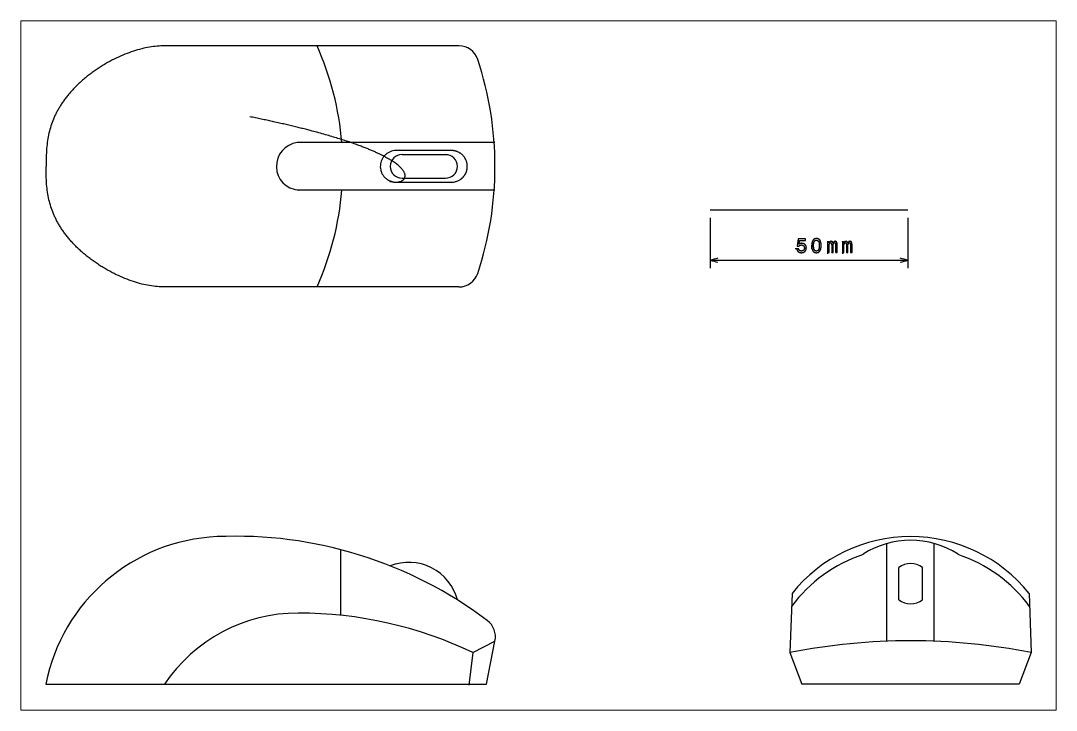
# Paper-space layout 'Sheet 1' of a CAD drawing. Header units: millimetres. Extents: x 17 to 279, y 12 to 186.
# The model-space entities are those that its viewports show. They can reach past a viewport. Long polylines and large blocks are cut down to what shows.
import ezdxf

# ---------------------------------------------------------------- set-up
doc = ezdxf.new("R2010")
doc.units = ezdxf.units.MM
doc.layers.get('0').update_dxf_attribs({"linetype": 'CONTINUOUS'})
doc.layers.add('1', color=7, linetype='CONTINUOUS', true_color=0xffffff)

# ---------------------------------------------------------------- blocks, each defined once
blk = doc.blocks.new('MOUSE_OUTLINE_DXF')
at = {"layer": '1', "color": 7, "linetype": 'CONTINUOUS'}
for p, q in [((127.382629, 183.977356), (52.913284, 183.977356)), ((190.913284, 142.477356), (240.913284, 142.477356)), ((190.913284, 140.477356), (190.913284, 127.721115)), ((240.913284, 140.477356), (240.913284, 127.721115)), ((190.913284, 129.721115), (240.913284, 129.721115)), ((127.382629, 122.977356), (52.913284, 122.977356)), ((97.413284, 56.532608), (97.413284, 39.920563)), ((211.602753, 45.448765), (211.079956, 30.477358)), ((271.557129, 45.448765), (272.079956, 30.477358)), ((130.913284, 30.477358), (136.488785, 33.374931)), ((134.330826, 22.477358), (136.488785, 33.374931)), ((130.913284, 30.477358), (129.916931, 22.230106)), ((211.079956, 30.477358), (214.079956, 22.477358)), ((272.079956, 30.477358), (269.079956, 22.477358)), ((22.913284, 22.477358), (134.330826, 22.477358)), ((269.079956, 22.477358), (214.079956, 22.477358))]:
    blk.add_line(p, q, dxfattribs=at)
at = {"layer": '1', "color": 172, "linetype": 'CONTINUOUS'}
for p, q in [((136.493927, 159.477363), (86.493927, 159.477363)), ((112.993927, 156.477363), (124.672584, 156.477363)), ((112.993927, 150.477363), (123.993927, 150.477363)), ((136.493927, 147.477363), (86.493927, 147.477363)), ((235.579959, 33.477356), (235.579959, 58.06142)), ((247.579959, 33.477356), (247.579959, 58.061419)), ((238.579959, 43.837168), (238.579959, 52.000109)), ((244.579959, 43.837168), (244.579959, 52.000109))]:
    blk.add_line(p, q, dxfattribs=at)
for centre, radius, start, end in [((23.277058, 153.477356), 74.72476964231831, 4.605508, 24.089585), ((87.228602, 153.502356), 6.02000433461592, 97.009794, 266.002213), ((112.993927, 153.477363), 3, 90, 270), ((123.993927, 153.477363), 3, 270, 90), ((23.277058, 153.477356), 74.72476964231831, 335.910415, 355.394502), ((114.68473, 40.594156), 12.71848478433794, 14.574917, 111.642725), ((241.579959, 48.000109), 4.999999999999926, 53.130102, 126.869898), ((241.579959, 47.837168), 4.999999999999983, 233.130102, 306.869898)]:
    blk.add_arc(centre, radius, start, end, dxfattribs=at)
at = {"layer": '1', "color": 7, "linetype": 'CONTINUOUS'}
for centre, radius, start, end in [((127.382629, 178.977356), 4.999999999999995, 18.317692, 90.000003), ((50.357536, 153.477356), 86.136391, 341.682317, 18.317692), ((127.382629, 127.977356), 5.000000000000001, 270.000001, 341.682317), ((68.300377, 13.602675), 46.246601, 92.540095, 168.936369), ((70.93042, -45.68322), 105.590797, 52.96187, 92.540095), ((241.579956, 21.422501), 38.417355, 38.71165, 141.28835), ((241.579956, 36.710987), 22.177488, 57.242182, 122.757815), ((241.579956, 19.763407), 37.51647199999999, 108.654431, 143.330565), ((241.579956, 19.763407), 37.51647199999999, 36.66944, 71.345575), ((86.740906, -0.308975), 40.786331, 90.000003, 146.035741), ((86.740906, -62.082596), 102.559952, 64.488125, 90.000003), ((131.399292, 34.450665), 5.201945999999997, 348.065429, 52.96187), ((241.579956, -123.064316), 156.541672, 78.76484, 101.235158)]:
    blk.add_arc(centre, radius, start, end, dxfattribs=at)
for points, knots in [([(52.913284, 183.977356), (52.30208066666666, 183.9506886666667), (51.69087733333333, 183.9240213333333), (51.07967399999999, 183.897354), (50.44077566666666, 183.8157246666667), (49.80187733333333, 183.7340953333333), (49.162979, 183.652466), (48.494161, 183.5129343333333), (47.825343, 183.3734026666667), (47.15652500000001, 183.233871), (46.459384, 183.0337013333333), (45.76224300000001, 182.8335316666667), (45.065102, 182.633362), (44.34551533333334, 182.371043), (43.62592866666667, 182.108724), (42.906342, 181.846405), (42.174505, 181.522639), (41.442668, 181.198873), (40.710831, 180.875107), (39.98055799999999, 180.493505), (39.250285, 180.111903), (38.520012, 179.730301), (38.16060133333334, 179.5198823333334), (37.80119066666666, 179.3094636666666), (37.44178, 179.099045), (37.08829233333334, 178.8765413333333), (36.73480466666667, 178.6540376666667), (36.381317, 178.431534), (36.03725166666666, 178.1991476666667), (35.69318633333333, 177.9667613333334), (35.349121, 177.734375), (35.01326233333333, 177.4912363333333), (34.67740366666666, 177.2480976666667), (34.341545, 177.004959), (34.01963800000001, 176.755371), (33.697731, 176.505783), (33.375824, 176.256195), (33.064087, 175.99734), (32.75235, 175.738485), (32.440613, 175.47963), (32.14592, 175.2174786666667), (31.851227, 174.9553273333333), (31.556534, 174.693176), (31.27353933333333, 174.4232533333333), (30.99054466666666, 174.1533306666667), (30.70755, 173.883408), (30.443156, 173.6126763333333), (30.178762, 173.3419446666667), (29.914368, 173.071213), (29.66273766666667, 172.7941133333333), (29.41110733333333, 172.5170136666667), (29.159477, 172.239914), (28.92667866666666, 171.9635976666667), (28.69388033333334, 171.6872813333333), (28.461082, 171.410965), (28.241699, 171.129547), (28.022316, 170.848129), (27.802933, 170.566711), (27.60165433333333, 170.2867326666667), (27.40037566666667, 170.0067543333333), (27.199097, 169.726776), (27.011541, 169.4427743333333), (26.823985, 169.1587726666667), (26.636429, 168.874771), (26.46565266666667, 168.5919393333334), (26.29487633333333, 168.3091076666667), (26.1241, 168.026276), (25.96711, 167.7403413333333), (25.81012, 167.4544066666667), (25.65313, 167.168472), (25.51130966666667, 166.882497), (25.36948933333333, 166.596522), (25.227669, 166.310547), (25.099518, 166.0222373333334), (24.971367, 165.7339276666667), (24.843216, 165.445618), (24.62736, 164.862783), (24.411504, 164.279948), (24.19564799999999, 163.697113), (24.03020966666667, 163.0997873333334), (23.86477133333333, 162.5024616666667), (23.699333, 161.905136), (23.58079766666667, 161.2829486666667), (23.46226233333333, 160.6607613333333), (23.343727, 160.038574), (23.26867666666667, 159.372289), (23.19362633333334, 158.706004), (23.118576, 158.039719), (23.08302566666667, 157.2862043333333), (23.04747533333333, 156.5326896666667), (23.011925, 155.779175), (23.00632, 155.011902), (23.000715, 154.244629), (22.99511, 153.477356)], [0, 0, 0, 0, 0.0386453899798298, 0.0386453899798298, 0.0386453899798298, 0.0793315652188298, 0.0793315652188298, 0.0793315652188298, 0.1224892552742669, 0.1224892552742669, 0.1224892552742669, 0.1683057859331919, 0.1683057859331919, 0.1683057859331919, 0.2166869191910423, 0.2166869191910423, 0.2166869191910423, 0.2672377142570875, 0.2672377142570875, 0.2672377142570875, 0.3192861759932216, 0.3192861759932216, 0.3192861759932216, 0.3455942290704181, 0.3455942290704181, 0.3455942290704181, 0.371978718341738, 0.371978718341738, 0.371978718341738, 0.3982056770477679, 0.3982056770477679, 0.3982056770477679, 0.4243970935628324, 0.4243970935628324, 0.4243970935628324, 0.4501274692266617, 0.4501274692266617, 0.4501274692266617, 0.4757231619034623, 0.4757231619034623, 0.4757231619034623, 0.500638003906663, 0.500638003906663, 0.500638003906663, 0.5253419052932691, 0.5253419052932691, 0.5253419052932691, 0.5492458865754126, 0.5492458865754126, 0.5492458865754126, 0.5728899025996433, 0.5728899025996433, 0.5728899025996433, 0.5957133066598158, 0.5957133066598158, 0.5957133066598158, 0.6182534061112054, 0.6182534061112054, 0.6182534061112054, 0.6400351023264863, 0.6400351023264863, 0.6400351023264863, 0.6615340598456438, 0.6615340598456438, 0.6615340598456438, 0.6824042976281555, 0.6824042976281555, 0.6824042976281555, 0.7030095996665345, 0.7030095996665345, 0.7030095996665345, 0.7231735126114683, 0.7231735126114683, 0.7231735126114683, 0.7431035923770528, 0.7431035923770528, 0.7431035923770528, 0.7823641068073556, 0.7823641068073556, 0.7823641068073556, 0.821516604904335, 0.821516604904335, 0.821516604904335, 0.8615259996065161, 0.8615259996065161, 0.8615259996065161, 0.903880232281947, 0.903880232281947, 0.903880232281947, 0.9515313968599413, 0.9515313968599413, 0.9515313968599413, 1, 1, 1, 1]), ([(52.913284, 122.977356), (52.302045, 123.0040233333333), (51.690806, 123.0306906666667), (51.079567, 123.057358), (50.44066633333333, 123.138995), (49.80176566666666, 123.220632), (49.16286499999999, 123.302269), (48.49404433333333, 123.4418003333333), (47.82522366666666, 123.5813316666667), (47.15640299999999, 123.720863), (46.459262, 123.921038), (45.762121, 124.121213), (45.06498, 124.321388), (44.34539066666667, 124.5837146666667), (43.62580133333334, 124.8460413333333), (42.906212, 125.108368), (42.174375, 125.4321316666667), (41.442538, 125.7558953333333), (40.710701, 126.079659), (39.98043066666667, 126.4612633333333), (39.25016033333333, 126.8428676666667), (38.51989, 127.224472), (38.16047933333333, 127.4348956666667), (37.80106866666666, 127.6453193333333), (37.441658, 127.855743), (37.08817033333333, 128.0782466666667), (36.73468266666666, 128.3007503333334), (36.381195, 128.523254), (36.03713233333333, 128.7556453333333), (35.69306966666667, 128.9880366666667), (35.349007, 129.220428), (35.01314833333333, 129.4635666666667), (34.67728966666667, 129.7067053333334), (34.341431, 129.949844), (34.01952633333334, 130.199432), (33.69762166666667, 130.44902), (33.375717, 130.698608), (33.06398, 130.9574633333333), (32.752243, 131.2163186666667), (32.440506, 131.475174), (32.14581566666666, 131.737325), (31.85112533333333, 131.999476), (31.556435, 132.261627), (31.27344266666666, 132.53155), (30.99045033333333, 132.801473), (30.707458, 133.071396), (30.443064, 133.3421326666667), (30.17867, 133.6128693333333), (29.914276, 133.883606), (29.66264833333333, 134.1607056666666), (29.41102066666667, 134.4378053333333), (29.15939300000001, 134.714905), (28.92659733333334, 134.9912163333333), (28.69380166666667, 135.2675276666667), (28.461006, 135.543839), (28.24162533333333, 135.8252616666666), (28.02224466666667, 136.1066843333333), (27.802864, 136.388107), (27.60158533333333, 136.6680856666667), (27.40030666666667, 136.9480643333333), (27.199028, 137.228043), (27.01147466666667, 137.5120393333333), (26.82392133333333, 137.7960356666667), (26.636368, 138.080032), (26.465594, 138.362869), (26.29482, 138.645706), (26.124046, 138.928543), (25.96705866666666, 139.2144773333333), (25.81007133333334, 139.5004116666667), (25.653084, 139.786346), (25.511261, 140.0723213333333), (25.369438, 140.3582966666667), (25.227615, 140.644272), (25.09946933333334, 140.9325766666667), (24.97132366666667, 141.2208813333333), (24.84317800000001, 141.509186), (24.627322, 142.092026), (24.411466, 142.674866), (24.19561, 143.257706), (24.03017666666667, 143.8550316666667), (23.86474333333333, 144.4523573333333), (23.69931, 145.049683), (23.58077733333333, 145.6718753333333), (23.46224466666667, 146.2940676666667), (23.343712, 146.91626), (23.268664, 147.582545), (23.193616, 148.24883), (23.118568, 148.915115), (23.08302033333333, 149.6686346666666), (23.04747266666667, 150.4221543333333), (23.011925, 151.175674), (23.00632, 151.9429013333333), (23.000715, 152.7101286666666), (22.99511, 153.477356)], [0, 0, 0, 0, 0.0386476415008228, 0.0386476415008228, 0.0386476415008228, 0.0793340250187502, 0.0793340250187502, 0.0793340250187502, 0.1224918764100614, 0.1224918764100614, 0.1224918764100614, 0.1683085008296321, 0.1683085008296321, 0.1683085008296321, 0.2166899590433525, 0.2166899590433525, 0.2166899590433525, 0.2672406953417644, 0.2672406953417644, 0.2672406953417644, 0.3192890769350938, 0.3192890769350938, 0.3192890769350938, 0.3455972900378846, 0.3455972900378846, 0.3455972900378846, 0.3719817797601635, 0.3719817797601635, 0.3719817797601635, 0.3982087761041341, 0.3982087761041341, 0.3982087761041341, 0.4244001930668609, 0.4244001930668609, 0.4244001930668609, 0.4501304526885588, 0.4501304526885588, 0.4501304526885588, 0.4757261592542085, 0.4757261592542085, 0.4757261592542085, 0.5006408618312062, 0.5006408618312062, 0.5006408618312062, 0.5253446715166293, 0.5253446715166293, 0.5253446715166293, 0.5492488791710973, 0.5492488791710973, 0.5492488791710973, 0.5728927823575298, 0.5728927823575298, 0.5728927823575298, 0.5957158367309972, 0.5957158367309972, 0.5957158367309972, 0.6182560784382041, 0.6182560784382041, 0.6182560784382041, 0.6400377921223714, 0.6400377921223714, 0.6400377921223714, 0.661536376055269, 0.661536376055269, 0.661536376055269, 0.6824068264120762, 0.6824068264120762, 0.6824068264120762, 0.7030120292760339, 0.7030120292760339, 0.7030120292760339, 0.7231760362693637, 0.7231760362693637, 0.7231760362693637, 0.7431056909229412, 0.7431056909229412, 0.7431056909229412, 0.7823665022057474, 0.7823665022057474, 0.7823665022057474, 0.8215189166697842, 0.8215189166697842, 0.8215189166697842, 0.8615285907926274, 0.8615285907926274, 0.8615285907926274, 0.9038828076942609, 0.9038828076942609, 0.9038828076942609, 0.9515342806390347, 0.9515342806390347, 0.9515342806390347, 1, 1, 1, 1]), ([(212.794556, 132.633942), (212.831538, 132.496094), (212.86852, 132.358246), (212.905502, 132.220398), (212.987874, 132.1128083333333), (213.070246, 132.0052186666667), (213.152618, 131.897629), (213.273656, 131.8303886666667), (213.394694, 131.7631483333333), (213.515732, 131.695908), (213.67039, 131.6706903333333), (213.825048, 131.6454726666666), (213.979706, 131.620255), (214.1494956666667, 131.650513), (214.3192853333333, 131.680771), (214.489075, 131.711029), (214.6218773333333, 131.793401), (214.7546796666667, 131.875773), (214.887482, 131.958145), (214.9715373333333, 132.089269), (215.0555926666667, 132.220393), (215.139648, 132.351517), (215.17159, 132.519628), (215.203532, 132.687739), (215.235474, 132.85585), (215.206894, 133.0121866666667), (215.178314, 133.1685233333333), (215.149734, 133.32486), (215.0690406666667, 133.4475813333333), (214.9883473333333, 133.5703026666667), (214.907654, 133.693024), (214.7815756666667, 133.772034), (214.6554973333333, 133.851044), (214.529419, 133.930054), (214.3663533333333, 133.9586336666667), (214.2032876666667, 133.9872133333333), (214.040222, 134.015793), (213.9141436666667, 133.9956156666667), (213.7880653333333, 133.9754383333333), (213.661987, 133.955261), (213.5644833333333, 133.8997903333333), (213.4669796666667, 133.8443196666667), (213.369476, 133.788849), (213.4165443333333, 134.1032053333333), (213.4636126666667, 134.4175616666667), (213.510681, 134.731918), (214.0217283333334, 134.731918), (214.5327756666667, 134.731918), (215.043823, 134.731918), (215.043823, 134.869771), (215.043823, 135.007624), (215.043823, 135.145477), (214.4201456666667, 135.145477), (213.7964683333333, 135.145477), (213.172791, 135.145477), (213.0803326666667, 134.52684), (212.9878743333334, 133.908203), (212.895416, 133.289566), (213.029902, 133.289566), (213.164388, 133.289566), (213.298874, 133.289566), (213.3963726666667, 133.368576), (213.4938713333333, 133.447586), (213.59137, 133.526596), (213.7157696666667, 133.5551756666667), (213.8401693333334, 133.5837553333333), (213.964569, 133.612335), (214.072164, 133.5938413333333), (214.179759, 133.5753476666667), (214.287354, 133.556854), (214.3697206666667, 133.5030616666666), (214.4520873333333, 133.4492693333333), (214.534454, 133.395477), (214.586568, 133.3131), (214.638682, 133.230723), (214.690796, 133.148346), (214.7092896666667, 133.0424396666667), (214.7277833333333, 132.9365333333333), (214.746277, 132.830627), (214.7277833333333, 132.724721), (214.7092896666667, 132.618815), (214.690796, 132.512909), (214.6370036666667, 132.430537), (214.5832113333333, 132.348165), (214.529419, 132.265793), (214.447047, 132.213679), (214.364675, 132.161565), (214.282303, 132.109451), (214.1763916666667, 132.0909573333333), (214.0704803333333, 132.0724636666667), (213.964569, 132.05397), (213.875478, 132.0657396666666), (213.786387, 132.0775093333333), (213.697296, 132.089279), (213.628367, 132.1279396666667), (213.559438, 132.1666003333333), (213.490509, 132.205261), (213.4400786666667, 132.2657826666667), (213.3896483333333, 132.3263043333334), (213.339218, 132.386826), (213.3140053333333, 132.469198), (213.2887926666666, 132.55157), (213.26358, 132.633942), (213.1072386666666, 132.633942), (212.9508973333333, 132.633942), (212.794556, 132.633942)], [-0.0260302669876856, 0, 0, 0, 0.0237627964504428, 0.0237627964504428, 0.0237627964504428, 0.0463233226330153, 0.0463233226330153, 0.0463233226330153, 0.0693765855635634, 0.0693765855635634, 0.0693765855635634, 0.0954666423965412, 0.0954666423965412, 0.0954666423965412, 0.1241813939455325, 0.1241813939455325, 0.1241813939455325, 0.150200473107857, 0.150200473107857, 0.150200473107857, 0.1761326807254702, 0.1761326807254702, 0.1761326807254702, 0.2046233210883361, 0.2046233210883361, 0.2046233210883361, 0.2310841856878598, 0.2310841856878598, 0.2310841856878598, 0.2555381576525491, 0.2555381576525491, 0.2555381576525491, 0.2803110777953544, 0.2803110777953544, 0.2803110777953544, 0.3078747589104525, 0.3078747589104525, 0.3078747589104525, 0.3291334663917699, 0.3291334663917699, 0.3291334663917699, 0.3478107396831833, 0.3478107396831833, 0.3478107396831833, 0.4007333733231431, 0.4007333733231431, 0.4007333733231431, 0.485820907415313, 0.485820907415313, 0.485820907415313, 0.5087729337192161, 0.5087729337192161, 0.5087729337192161, 0.6126129557703421, 0.6126129557703421, 0.6126129557703421, 0.7167577802808885, 0.7167577802808885, 0.7167577802808885, 0.7391492132530166, 0.7391492132530166, 0.7391492132530166, 0.7600433953399266, 0.7600433953399266, 0.7600433953399266, 0.7812950624137007, 0.7812950624137007, 0.7812950624137007, 0.7994719386642206, 0.7994719386642206, 0.7994719386642206, 0.8158512256629028, 0.8158512256629028, 0.8158512256629028, 0.8320808567373355, 0.8320808567373355, 0.8320808567373355, 0.8499807028164119, 0.8499807028164119, 0.8499807028164119, 0.8678804942239895, 0.8678804942239895, 0.8678804942239895, 0.8842605247022723, 0.8842605247022723, 0.8842605247022723, 0.9004894522619954, 0.9004894522619954, 0.9004894522619954, 0.9183901184141685, 0.9183901184141685, 0.9183901184141685, 0.9333523282892947, 0.9333523282892947, 0.9333523282892947, 0.9465106570118167, 0.9465106570118167, 0.9465106570118167, 0.9596270333426075, 0.9596270333426075, 0.9596270333426075, 0.9739697330123144, 0.9739697330123144, 0.9739697330123144, 1, 1, 1, 1.023762796450443]), ([(216.565887, 133.430771), (216.5910996666667, 133.1668446666667), (216.6163123333333, 132.9029183333333), (216.641525, 132.638992), (216.720535, 132.4507086666667), (216.799545, 132.2624253333333), (216.878555, 132.074142), (217.0046383333333, 131.9598283333333), (217.1307216666667, 131.8455146666667), (217.256805, 131.731201), (217.4316353333334, 131.694219), (217.6064656666667, 131.657237), (217.781296, 131.620255), (217.9544476666667, 131.657237), (218.1275993333333, 131.694219), (218.300751, 131.731201), (218.4268293333333, 131.8455146666667), (218.5529076666667, 131.9598283333333), (218.678986, 132.074142), (218.7563173333333, 132.2624253333333), (218.8336486666667, 132.4507086666667), (218.91098, 132.638992), (218.9378763333333, 132.9029183333333), (218.9647726666667, 133.1668446666667), (218.991669, 133.430771), (218.9647726666667, 133.6930186666667), (218.9378763333333, 133.9552663333333), (218.91098, 134.217514), (218.8790383333333, 134.3217416666667), (218.8470966666667, 134.4259693333333), (218.815155, 134.530197), (218.7697653333333, 134.615931), (218.7243756666667, 134.701665), (218.678986, 134.787399), (218.5529076666667, 134.901713), (218.4268293333333, 135.016027), (218.300751, 135.130341), (218.1275993333333, 135.1690066666667), (217.9544476666667, 135.2076723333333), (217.781296, 135.246338), (217.6064656666667, 135.2076723333333), (217.4316353333333, 135.1690066666667), (217.256805, 135.130341), (217.1307216666667, 135.0143486666666), (217.0046383333333, 134.8983563333333), (216.878555, 134.782364), (216.799545, 134.5940806666667), (216.720535, 134.4057973333333), (216.641525, 134.217514), (216.6163123333333, 133.9552663333333), (216.5910996666667, 133.6930186666667), (216.565887, 133.430771)], [-0.080578762511571, 0, 0, 0, 0.0810898441973883, 0.0810898441973883, 0.0810898441973883, 0.1435414576987924, 0.1435414576987924, 0.1435414576987924, 0.1955943671604653, 0.1955943671604653, 0.1955943671604653, 0.2502497669947623, 0.2502497669947623, 0.2502497669947623, 0.3044029627860192, 0.3044029627860192, 0.3044029627860192, 0.3564547393232237, 0.3564547393232237, 0.3564547393232237, 0.418709486317212, 0.418709486317212, 0.418709486317212, 0.4998499198651367, 0.4998499198651367, 0.4998499198651367, 0.5804795923950495, 0.5804795923950495, 0.5804795923950495, 0.6138211967141781, 0.6138211967141781, 0.6138211967141781, 0.6434912528377557, 0.6434912528377557, 0.6434912528377557, 0.6955430978549697, 0.6955430978549697, 0.6955430978549697, 0.749806188988098, 0.749806188988098, 0.749806188988098, 0.8045704764020949, 0.8045704764020949, 0.8045704764020949, 0.8569696239870153, 0.8569696239870153, 0.8569696239870153, 0.919421237488429, 0.919421237488429, 0.919421237488429, 1, 1, 1, 1.081089844197388]), ([(217.050018, 133.430771), (217.0634663333333, 133.6341806666667), (217.0769146666667, 133.8375903333333), (217.090363, 134.041), (217.1323956666667, 134.1872556666667), (217.1744283333333, 134.3335113333333), (217.216461, 134.479767), (217.292104, 134.565501), (217.367747, 134.651235), (217.44339, 134.736969), (217.5560253333333, 134.7672273333333), (217.6686606666667, 134.7974856666667), (217.781296, 134.827744), (217.8922476666667, 134.7974856666667), (218.0031993333333, 134.7672273333333), (218.114151, 134.736969), (218.189799, 134.651235), (218.265447, 134.565501), (218.341095, 134.479767), (218.3831176666667, 134.3335113333333), (218.4251403333334, 134.1872556666667), (218.467163, 134.041), (218.4806163333334, 133.8375903333333), (218.4940696666667, 133.6341806666667), (218.507523, 133.430771), (218.4940696666667, 133.2256826666666), (218.4806163333334, 133.0205943333333), (218.467163, 132.815506), (218.4251403333334, 132.6692506666667), (218.3831176666667, 132.5229953333333), (218.341095, 132.37674), (218.265447, 132.2910056666667), (218.189799, 132.2052713333333), (218.114151, 132.119537), (218.0031993333333, 132.0909573333333), (217.8922476666667, 132.0623776666667), (217.781296, 132.033798), (217.6686606666667, 132.0623776666667), (217.5560253333333, 132.0909573333333), (217.44339, 132.119537), (217.367747, 132.2052713333333), (217.292104, 132.2910056666667), (217.216461, 132.37674), (217.1744283333333, 132.5229953333333), (217.1323956666667, 132.6692506666667), (217.090363, 132.815506), (217.0769146666667, 133.0205943333333), (217.0634663333333, 133.2256826666666), (217.050018, 133.430771)], [-0.0875628342430675, 0, 0, 0, 0.08684920564801, 0.08684920564801, 0.08684920564801, 0.1516816895919079, 0.1516816895919079, 0.1516816895919079, 0.2003920337847698, 0.2003920337847698, 0.2003920337847698, 0.2500802136037577, 0.2500802136037577, 0.2500802136037577, 0.2990760041149536, 0.2990760041149536, 0.2990760041149536, 0.3477877576612887, 0.3477877576612887, 0.3477877576612887, 0.4126190649726373, 0.4126190649726373, 0.4126190649726373, 0.4994684111759938, 0.4994684111759938, 0.4994684111759938, 0.5870313848289, 0.5870313848289, 0.5870313848289, 0.6518625556502265, 0.6518625556502265, 0.6518625556502265, 0.7005744156826238, 0.7005744156826238, 0.7005744156826238, 0.7493869152505325, 0.7493869152505325, 0.7493869152505325, 0.7988943676185766, 0.7988943676185766, 0.7988943676185766, 0.8476048183005817, 0.8476048183005817, 0.8476048183005817, 0.9124371657569325, 0.9124371657569325, 0.9124371657569325, 1, 1, 1, 1.08684920564801]), ([(220.596863, 131.721115), (220.7330323333333, 131.721115), (220.8692016666667, 131.721115), (221.005371, 131.721115), (221.005371, 132.3246203333333), (221.005371, 132.9281256666667), (221.005371, 133.531631), (221.0137736666667, 133.6224106666667), (221.0221763333333, 133.7131903333333), (221.030579, 133.80397), (221.0557966666667, 133.869532), (221.0810143333333, 133.935094), (221.106232, 134.000656), (221.1448976666667, 134.0393216666667), (221.1835633333334, 134.0779873333333), (221.222229, 134.116653), (221.2726593333333, 134.1317846666667), (221.3230896666667, 134.1469163333333), (221.37352, 134.162048), (221.4138643333333, 134.148595), (221.4542086666667, 134.135142), (221.494553, 134.121689), (221.521454, 134.0880686666667), (221.548355, 134.0544483333333), (221.575256, 134.020828), (221.5887043333333, 133.9636736666667), (221.6021526666667, 133.9065193333333), (221.615601, 133.849365), (221.6206413333333, 133.773717), (221.6256816666667, 133.698069), (221.630722, 133.622421), (221.630722, 132.9886523333333), (221.630722, 132.3548836666667), (221.630722, 131.721115), (221.758484, 131.721115), (221.886246, 131.721115), (222.014008, 131.721115), (222.014008, 132.3246203333333), (222.014008, 132.9281256666667), (222.014008, 133.531631), (222.0224103333333, 133.6207323333333), (222.0308126666667, 133.7098336666667), (222.039215, 133.798935), (222.0644326666667, 133.864497), (222.0896503333333, 133.930059), (222.114868, 133.995621), (222.1552123333333, 134.035965), (222.1955566666667, 134.076309), (222.235901, 134.116653), (222.2863363333333, 134.1317846666667), (222.3367716666667, 134.1469163333333), (222.387207, 134.162048), (222.4275513333333, 134.148595), (222.4678956666667, 134.135142), (222.50824, 134.121689), (222.535136, 134.0880686666667), (222.562032, 134.0544483333333), (222.588928, 134.020828), (222.6057433333333, 133.8880256666667), (222.6225586666667, 133.7552233333333), (222.639374, 133.622421), (222.639374, 132.9886523333333), (222.639374, 132.3548836666667), (222.639374, 131.721115), (222.7755383333333, 131.721115), (222.9117026666667, 131.721115), (223.047867, 131.721115), (223.047867, 132.3447976666667), (223.047867, 132.9684803333333), (223.047867, 133.592163), (223.0394593333333, 133.7216033333333), (223.0310516666667, 133.8510436666666), (223.022644, 133.980484), (222.995748, 134.079666), (222.968852, 134.178848), (222.941956, 134.27803), (222.8881636666667, 134.3385516666667), (222.8343713333333, 134.3990733333333), (222.780579, 134.459595), (222.6931613333333, 134.4814453333333), (222.6057436666667, 134.5032956666667), (222.518326, 134.525146), (222.4157816666667, 134.491526), (222.3132373333333, 134.457906), (222.210693, 134.424286), (222.131683, 134.3267823333333), (222.052673, 134.2292786666667), (221.973663, 134.131775), (221.9114633333333, 134.2276), (221.8492636666666, 134.323425), (221.787064, 134.41925), (221.682836, 134.4545486666667), (221.578608, 134.4898473333333), (221.47438, 134.525146), (221.37856, 134.491526), (221.28274, 134.457906), (221.18692, 134.424286), (221.121358, 134.3301443333333), (221.055796, 134.2360026666667), (220.990234, 134.141861), (220.990234, 134.2376863333333), (220.990234, 134.3335116666667), (220.990234, 134.429337), (220.8591103333333, 134.429337), (220.7279866666667, 134.429337), (220.596863, 134.429337), (220.596863, 133.5265963333333), (220.596863, 132.6238556666667), (220.596863, 131.721115)], [-0.1350741057938267, 0, 0, 0, 0.0203745678196525, 0.0203745678196525, 0.0203745678196525, 0.1106750785331958, 0.1106750785331958, 0.1106750785331958, 0.1243162031145252, 0.1243162031145252, 0.1243162031145252, 0.1348266736228829, 0.1348266736228829, 0.1348266736228829, 0.1430084874773062, 0.1430084874773062, 0.1430084874773062, 0.1508865652859025, 0.1508865652859025, 0.1508865652859025, 0.1572499205924861, 0.1572499205924861, 0.1572499205924861, 0.1636925456855381, 0.1636925456855381, 0.1636925456855381, 0.1724779082191029, 0.1724779082191029, 0.1724779082191029, 0.1838219655627855, 0.1838219655627855, 0.1838219655627855, 0.2786506789365431, 0.2786506789365431, 0.2786506789365431, 0.2977672852241005, 0.2977672852241005, 0.2977672852241005, 0.388067795937581, 0.388067795937581, 0.388067795937581, 0.4014588812566572, 0.4014588812566572, 0.4014588812566572, 0.4119693517650077, 0.4119693517650077, 0.4119693517650077, 0.4205063431125714, 0.4205063431125714, 0.4205063431125714, 0.4283851374959792, 0.4283851374959792, 0.4283851374959792, 0.4347484928025614, 0.4347484928025614, 0.4347484928025614, 0.4411906505166631, 0.4411906505166631, 0.4411906505166631, 0.461220080338171, 0.461220080338171, 0.461220080338171, 0.5560487937119296, 0.5560487937119296, 0.5560487937119296, 0.5764226133980719, 0.5764226133980719, 0.5764226133980719, 0.6697421918880712, 0.6697421918880712, 0.6697421918880712, 0.6891507350817117, 0.6891507350817117, 0.6891507350817117, 0.7045269908034443, 0.7045269908034443, 0.7045269908034443, 0.7166425846237217, 0.7166425846237217, 0.7166425846237217, 0.7301250092455928, 0.7301250092455928, 0.7301250092455928, 0.746271972691431, 0.746271972691431, 0.746271972691431, 0.7650497031830762, 0.7650497031830762, 0.7650497031830762, 0.7821433529634075, 0.7821433529634075, 0.7821433529634075, 0.7986087305764468, 0.7986087305764468, 0.7986087305764468, 0.8138028608667773, 0.8138028608667773, 0.8138028608667773, 0.830968264548271, 0.830968264548271, 0.830968264548271, 0.8453062928329436, 0.8453062928329436, 0.8453062928329436, 0.8649258942061733, 0.8649258942061733, 0.8649258942061733, 1, 1, 1, 1.020374567819653]), ([(224.332886, 131.721115), (224.4690553333334, 131.721115), (224.6052246666667, 131.721115), (224.741394, 131.721115), (224.741394, 132.3246203333333), (224.741394, 132.9281256666667), (224.741394, 133.531631), (224.7497966666667, 133.6224106666667), (224.7581993333334, 133.7131903333333), (224.766602, 133.80397), (224.7918196666667, 133.869532), (224.8170373333333, 133.935094), (224.842255, 134.000656), (224.8809206666666, 134.0393216666667), (224.9195863333333, 134.0779873333333), (224.958252, 134.116653), (225.0086823333333, 134.1317846666667), (225.0591126666667, 134.1469163333333), (225.109543, 134.162048), (225.1498873333333, 134.148595), (225.1902316666667, 134.135142), (225.230576, 134.121689), (225.257477, 134.0880686666667), (225.284378, 134.0544483333333), (225.311279, 134.020828), (225.3247273333334, 133.9636736666667), (225.3381756666667, 133.9065193333333), (225.351624, 133.849365), (225.3566643333333, 133.773717), (225.3617046666667, 133.698069), (225.366745, 133.622421), (225.366745, 132.9886523333333), (225.366745, 132.3548836666667), (225.366745, 131.721115), (225.494507, 131.721115), (225.622269, 131.721115), (225.750031, 131.721115), (225.750031, 132.3246203333333), (225.750031, 132.9281256666667), (225.750031, 133.531631), (225.7584333333333, 133.6207323333333), (225.7668356666667, 133.7098336666667), (225.775238, 133.798935), (225.8004556666666, 133.864497), (225.8256733333334, 133.930059), (225.850891, 133.995621), (225.8912353333334, 134.035965), (225.9315796666666, 134.076309), (225.971924, 134.116653), (226.0223593333334, 134.1317846666667), (226.0727946666667, 134.1469163333333), (226.12323, 134.162048), (226.1635743333333, 134.148595), (226.2039186666667, 134.135142), (226.244263, 134.121689), (226.271159, 134.0880686666667), (226.298055, 134.0544483333333), (226.324951, 134.020828), (226.3417663333333, 133.8880256666667), (226.3585816666667, 133.7552233333333), (226.375397, 133.622421), (226.375397, 132.9886523333333), (226.375397, 132.3548836666667), (226.375397, 131.721115), (226.5115613333333, 131.721115), (226.6477256666667, 131.721115), (226.78389, 131.721115), (226.78389, 132.3447976666667), (226.78389, 132.9684803333333), (226.78389, 133.592163), (226.7754823333333, 133.7216033333333), (226.7670746666667, 133.8510436666666), (226.758667, 133.980484), (226.731771, 134.079666), (226.704875, 134.178848), (226.677979, 134.27803), (226.6241866666667, 134.3385516666667), (226.5703943333333, 134.3990733333333), (226.516602, 134.459595), (226.4291843333333, 134.4814453333333), (226.3417666666667, 134.5032956666667), (226.254349, 134.525146), (226.1518046666667, 134.491526), (226.0492603333333, 134.457906), (225.946716, 134.424286), (225.867706, 134.3267823333333), (225.788696, 134.2292786666667), (225.709686, 134.131775), (225.6474863333333, 134.2276), (225.5852866666667, 134.323425), (225.523087, 134.41925), (225.418859, 134.4545486666667), (225.314631, 134.4898473333333), (225.210403, 134.525146), (225.114583, 134.491526), (225.018763, 134.457906), (224.922943, 134.424286), (224.857381, 134.3301443333333), (224.791819, 134.2360026666667), (224.726257, 134.141861), (224.726257, 134.2376863333333), (224.726257, 134.3335116666667), (224.726257, 134.429337), (224.5951333333333, 134.429337), (224.4640096666667, 134.429337), (224.332886, 134.429337), (224.332886, 133.5265963333333), (224.332886, 132.6238556666667), (224.332886, 131.721115)], [-0.1350741057938928, 0, 0, 0, 0.0203745678196225, 0.0203745678196225, 0.0203745678196225, 0.1106750785330327, 0.1106750785330327, 0.1106750785330327, 0.1243162031143425, 0.1243162031143425, 0.1243162031143425, 0.1348266736226854, 0.1348266736226854, 0.1348266736226854, 0.1430084874770953, 0.1430084874770953, 0.1430084874770953, 0.1508865652856756, 0.1508865652856756, 0.1508865652856756, 0.1572499205922505, 0.1572499205922505, 0.1572499205922505, 0.1636925456852963, 0.1636925456852963, 0.1636925456852963, 0.1724779082188564, 0.1724779082188564, 0.1724779082188564, 0.1838219655625327, 0.1838219655625327, 0.1838219655625327, 0.2786506789362382, 0.2786506789362382, 0.2786506789362382, 0.2977672852237853, 0.2977672852237853, 0.2977672852237853, 0.3880677959371962, 0.3880677959371962, 0.3880677959371962, 0.4014588812562616, 0.4014588812562616, 0.4014588812562616, 0.4119693517646004, 0.4119693517646004, 0.4119693517646004, 0.4205063431121629, 0.4205063431121629, 0.4205063431121629, 0.4283851374955645, 0.4283851374955645, 0.4283851374955645, 0.4347484928021408, 0.4347484928021408, 0.4347484928021408, 0.4411906505162482, 0.4411906505162482, 0.4411906505162482, 0.4612200803377736, 0.4612200803377736, 0.4612200803377736, 0.5560487937116144, 0.5560487937116144, 0.5560487937116144, 0.5764226133977787, 0.5764226133977787, 0.5764226133977787, 0.6697421918878789, 0.6697421918878789, 0.6697421918878789, 0.6891507350815402, 0.6891507350815402, 0.6891507350815402, 0.7045269908032893, 0.7045269908032893, 0.7045269908032893, 0.7166425846235731, 0.7166425846235731, 0.7166425846235731, 0.7301250092454583, 0.7301250092454583, 0.7301250092454583, 0.7462719726912995, 0.7462719726912995, 0.7462719726912995, 0.7650497031829482, 0.7650497031829482, 0.7650497031829482, 0.7821433529632874, 0.7821433529632874, 0.7821433529632874, 0.7986087305763342, 0.7986087305763342, 0.7986087305763342, 0.8138028608666754, 0.8138028608666754, 0.8138028608666754, 0.830968264548181, 0.830968264548181, 0.830968264548181, 0.8453062928328636, 0.8453062928328636, 0.8453062928328636, 0.8649258942061072, 0.8649258942061072, 0.8649258942061072, 1, 1, 1, 1.020374567819623]), ([(192.845139, 130.238754), (192.2011873333333, 130.0662076666667), (191.5572356666667, 129.8936613333333), (190.913284, 129.721115), (191.5572356666667, 129.5485686666667), (192.2011873333333, 129.3760223333333), (192.845139, 129.203476)], [0, 0, 0, 0, 0.5, 0.5, 0.5, 1, 1, 1, 1]), ([(238.98143, 129.203476), (239.6253813333334, 129.3760223333333), (240.2693326666667, 129.5485686666667), (240.913284, 129.721115), (240.2693326666667, 129.8936613333333), (239.6253813333334, 130.0662076666667), (238.98143, 130.238754)], [0, 0, 0, 0, 0.5, 0.5, 0.5, 1, 1, 1, 1])]:
    blk.add_open_spline(points, degree=3, knots=knots, dxfattribs=at)
at = {"layer": '1', "color": 172, "linetype": 'CONTINUOUS'}
blk.add_open_spline([(111.4939269999998, 149.4773627651363), (116.1605936643581, 149.4773627651363), (120.8272603356414, 149.4773627651363), (125.4939269999998, 149.4773627651363), (125.9939272006505, 149.4773627651363), (127.0487557603749, 149.6722753219584), (128.4239326545724, 150.6058643180126), (129.2669098369082, 151.8755061659197), (129.6074356010613, 153.4773627454207), (129.2669097588444, 155.0792194431156), (128.423932654665, 156.3488612122431), (127.04875583817, 157.2824501295188), (125.9939272012426, 157.4773627651363), (125.4939269999997, 157.4773627651363), (120.8272603356413, 157.4773627651363), (116.1605936643582, 157.4773627651363), (111.4939269999998, 157.4773627651363), (110.9939267981648, 157.4773627651363), (109.9390982415403, 157.2824502096539), (108.5639213452727, 156.3488612119579), (107.7209441617575, 155.0792193641859), (107.3804183993428, 153.4773627850956), (107.7209442408697, 151.8755060862491), (108.5639213453467, 150.6058643183147), (109.9390981621321, 149.6722754004563), (110.9939267987569, 149.4773627651363), (111.4939269999998, 149.4773627651363)], degree=3, knots=[-0.0295615260999762, 0, 0, 0, 0.2635077912050085, 0.2635077912050085, 0.2635077912050085, 0.2930693173037804, 0.3226308434025524, 0.3521923695013243, 0.3817538956000962, 0.4113154216988681, 0.4408769477976401, 0.470438473896412, 0.5, 0.5, 0.5, 0.7635077912001909, 0.7635077912001909, 0.7635077912001909, 0.793069317300167, 0.8226308434001431, 0.8521923695001192, 0.8817538956000954, 0.9113154217000716, 0.9408769478000477, 0.9704384739000238, 1, 1, 1, 1.263507791205009], dxfattribs=at)

msp = doc.modelspace()

# ---------------------------------------------------------------- block references
at = {"layer": '1', "color": 172, "linetype": 'CONTINUOUS', "lineweight": -3}
msp.add_blockref('MOUSE_OUTLINE_DXF', (0, 0), dxfattribs=at)

psp = doc.layouts.new('Sheet 1')

# ---------------------------------------------------------------- viewports
at = {"layer": '0'}
psp.add_viewport(center=(147.610561, 99.218492), size=(261.866672, 174.44725), view_center_point=(147.49662, 103.103731), view_height=174.44725, dxfattribs=at)

doc.saveas('drawing.dxf')
